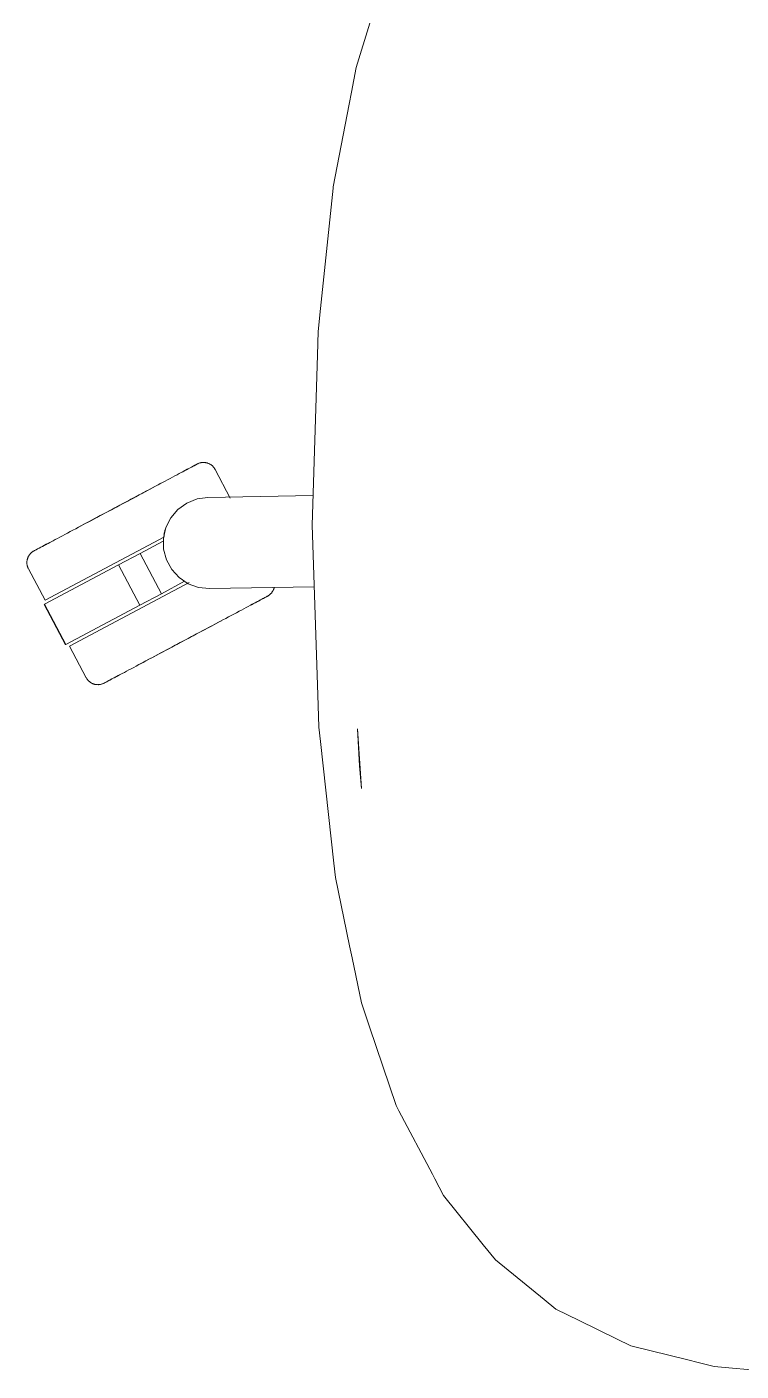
# Model space of a CAD drawing. Header units: millimetres. Extents: x 79795 to 317870, y -36033 to 97293.
# Drawn here: x 202034.1 to 202253.7, y 33270.6 to 33683.6 of the extents above; entities that cross this region are included whole.
import ezdxf

# ---------------------------------------------------------------- set-up
doc = ezdxf.new("R2010")
doc.units = ezdxf.units.MM
doc.header["$MEASUREMENT"] = 0
doc.layers.add('G-IMPT', color=8, linetype='CONTINUOUS', lineweight=9)
doc.layers.add('I-FURN', color=8, linetype='CONTINUOUS', lineweight=9)

msp = doc.modelspace()

# ---------------------------------------------------------------- linework, layer by layer
at = {"layer": 'G-IMPT'}
for p, q in [((202139.5, 33684.76), (202135.31, 33671.15)), ((202135.31, 33671.15), (202133.85, 33663.55)), ((202133.15, 33659.88), (202133.85, 33663.55)), ((202133.15, 33659.88), (202128.28, 33634.51)), ((202128.19, 33634.04), (202128.28, 33634.51)), ((202128.19, 33634.04), (202124.37, 33597.05)), ((202124.37, 33597.05), (202123.64, 33589.98)), ((202123.41, 33582.73), (202123.64, 33589.98)), ((202121.8, 33530.56), (202123.41, 33582.73)), ((202123.5, 33478.38), (202121.8, 33530.56)), ((202123.5, 33478.38), (202123.82, 33468.44)), ((202124.31, 33464.07), (202123.82, 33468.44)), ((202135.7, 33467.9), (202136.34, 33456.57)), ((202135.7, 33467.9), (202136.95, 33449.62)), ((202124.31, 33464.07), (202128.43, 33426.62)), ((202136.95, 33449.62), (202136.34, 33456.57)), ((202128.92, 33422.2), (202128.43, 33426.62)), ((202133.27, 33401.26), (202128.92, 33422.2)), ((202133.27, 33401.26), (202134.03, 33397.58)), ((202134.03, 33397.58), (202136.9, 33383.76)), ((202139.42, 33376.32), (202136.9, 33383.76)), ((202139.42, 33376.32), (202147.57, 33352.23)), ((202148.45, 33350.57), (202147.57, 33352.23)), ((202158.74, 33331.06), (202148.45, 33350.57)), ((202158.74, 33331.06), (202159.47, 33329.69)), ((202162.18, 33324.56), (202159.47, 33329.69)), ((202162.18, 33324.56), (202174.38, 33309.42)), ((202178.15, 33304.76), (202174.38, 33309.42)), ((202193.09, 33292.59), (202178.15, 33304.76)), ((202193.09, 33292.59), (202196.75, 33289.62)), ((202196.75, 33289.62), (202203.91, 33286.09)), ((202215.38, 33280.45), (202203.91, 33286.09)), ((202215.38, 33280.45), (202219.74, 33278.3)), ((202219.74, 33278.3), (202237.68, 33273.89)), ((202237.68, 33273.89), (202240.06, 33273.31)), ((202245.35, 33272.01), (202240.06, 33273.31)), ((202261.22, 33270.57), (202245.35, 33272.01))]:
    msp.add_line(p, q, dxfattribs=at)
at = {"layer": 'I-FURN'}
for p, q in [((202082.88, 33547.4), (202083.38, 33547.67)), ((202083.63, 33547.8), (202083.15, 33547.55)), ((202083.38, 33547.67), (202083.84, 33547.91)), ((202084.08, 33548.04), (202083.63, 33547.8)), ((202083.84, 33547.91), (202084.27, 33548.14)), ((202084.49, 33548.26), (202084.08, 33548.04)), ((202084.27, 33548.14), (202084.66, 33548.35)), ((202084.86, 33548.46), (202084.49, 33548.26)), ((202084.66, 33548.35), (202085.02, 33548.54)), ((202085.2, 33548.63), (202084.86, 33548.46)), ((202085.02, 33548.54), (202085.34, 33548.71)), ((202085.49, 33548.79), (202085.2, 33548.63)), ((202085.34, 33548.71), (202085.62, 33548.86)), ((202085.75, 33548.93), (202085.49, 33548.79)), ((202085.62, 33548.86), (202085.86, 33548.99)), ((202085.97, 33549.05), (202085.75, 33548.93)), ((202085.86, 33548.99), (202086.06, 33549.09)), ((202086.15, 33549.14), (202085.97, 33549.05)), ((202086.06, 33549.09), (202086.22, 33549.18)), ((202086.29, 33549.22), (202086.15, 33549.14)), ((202086.22, 33549.18), (202086.34, 33549.24)), ((202086.39, 33549.27), (202086.29, 33549.22)), ((202086.34, 33549.24), (202086.43, 33549.29)), ((202086.45, 33549.3), (202086.39, 33549.27)), ((202086.43, 33549.29), (202086.47, 33549.31)), ((202086.47, 33549.31), (202086.45, 33549.3)), ((202086.47, 33549.31), (202086.62, 33549.39)), ((202086.47, 33549.31), (202086.47, 33549.31)), ((202086.62, 33549.39), (202086.76, 33549.45)), ((202086.76, 33549.45), (202086.91, 33549.51)), ((202086.91, 33549.51), (202087.06, 33549.57)), ((202087.06, 33549.57), (202087.22, 33549.62)), ((202087.22, 33549.62), (202087.37, 33549.66)), ((202087.37, 33549.66), (202087.53, 33549.7)), ((202087.53, 33549.7), (202087.69, 33549.73)), ((202087.69, 33549.73), (202087.85, 33549.75)), ((202087.85, 33549.75), (202088.01, 33549.77)), ((202088.01, 33549.77), (202088.17, 33549.78)), ((202088.17, 33549.78), (202088.33, 33549.78)), ((202088.33, 33549.78), (202088.49, 33549.78)), ((202088.49, 33549.78), (202088.65, 33549.77)), ((202088.65, 33549.77), (202088.81, 33549.76)), ((202088.81, 33549.76), (202088.97, 33549.74)), ((202088.97, 33549.74), (202089.13, 33549.71)), ((202089.13, 33549.71), (202089.29, 33549.68)), ((202089.29, 33549.68), (202089.45, 33549.64)), ((202089.45, 33549.64), (202089.6, 33549.59)), ((202089.6, 33549.59), (202089.75, 33549.54)), ((202089.75, 33549.54), (202089.9, 33549.48)), ((202089.9, 33549.48), (202090.05, 33549.42)), ((202090.05, 33549.42), (202090.2, 33549.35)), ((202090.2, 33549.35), (202090.34, 33549.27)), ((202090.34, 33549.27), (202090.48, 33549.19)), ((202090.48, 33549.19), (202090.61, 33549.1)), ((202090.61, 33549.1), (202090.74, 33549.01)), ((202090.74, 33549.01), (202090.87, 33548.91)), ((202090.87, 33548.91), (202091, 33548.81)), ((202091, 33548.81), (202091.12, 33548.7)), ((202091.12, 33548.7), (202091.23, 33548.59)), ((202091.23, 33548.59), (202091.34, 33548.47)), ((202091.34, 33548.47), (202091.45, 33548.35)), ((202091.45, 33548.35), (202091.55, 33548.22)), ((202091.55, 33548.22), (202091.65, 33548.09)), ((202091.65, 33548.09), (202091.74, 33547.96)), ((202091.74, 33547.96), (202091.82, 33547.83)), ((202091.82, 33547.83), (202091.9, 33547.69)), ((202091.9, 33547.69), (202091.92, 33547.65)), ((202096.62, 33538.81), (202091.92, 33547.65)), ((202075.75, 33543.61), (202074.92, 33543.17)), ((202076.56, 33544.04), (202075.75, 33543.61)), ((202077.35, 33544.46), (202076.56, 33544.04)), ((202078.11, 33544.87), (202077.35, 33544.46)), ((202078.85, 33545.26), (202078.11, 33544.87)), ((202079.56, 33545.64), (202078.85, 33545.26)), ((202080.23, 33546), (202079.56, 33545.64)), ((202080.88, 33546.34), (202080.23, 33546)), ((202081.5, 33546.67), (202080.88, 33546.34)), ((202082.08, 33546.98), (202081.5, 33546.67)), ((202081.77, 33546.81), (202082.34, 33547.12)), ((202082.63, 33547.27), (202082.08, 33546.98)), ((202082.34, 33547.12), (202082.88, 33547.4)), ((202083.15, 33547.55), (202082.63, 33547.27)), ((202067.05, 33538.98), (202068.02, 33539.5)), ((202068.54, 33539.78), (202067.57, 33539.26)), ((202068.02, 33539.5), (202068.98, 33540.01)), ((202069.5, 33540.29), (202068.54, 33539.78)), ((202068.98, 33540.01), (202069.94, 33540.52)), ((202070.44, 33540.79), (202069.5, 33540.29)), ((202069.94, 33540.52), (202070.87, 33541.02)), ((202071.37, 33541.29), (202070.44, 33540.79)), ((202070.87, 33541.02), (202071.8, 33541.51)), ((202072.29, 33541.77), (202071.37, 33541.29)), ((202071.8, 33541.51), (202072.7, 33541.99)), ((202073.18, 33542.25), (202072.29, 33541.77)), ((202072.7, 33541.99), (202073.59, 33542.46)), ((202074.06, 33542.71), (202073.18, 33542.25)), ((202073.59, 33542.46), (202074.46, 33542.92)), ((202074.92, 33543.17), (202074.06, 33542.71)), ((202074.46, 33542.92), (202075.3, 33543.37)), ((202089.74, 33539.02), (202122.08, 33539.59)), ((202059.06, 33534.74), (202060.06, 33535.27)), ((202060.6, 33535.56), (202059.6, 33535.02)), ((202060.06, 33535.27), (202061.06, 33535.8)), ((202061.61, 33536.09), (202060.6, 33535.56)), ((202061.06, 33535.8), (202062.07, 33536.34)), ((202062.61, 33536.63), (202061.61, 33536.09)), ((202062.07, 33536.34), (202063.07, 33536.87)), ((202063.61, 33537.16), (202062.61, 33536.63)), ((202063.07, 33536.87), (202064.08, 33537.4)), ((202064.61, 33537.69), (202063.61, 33537.16)), ((202064.08, 33537.4), (202065.07, 33537.93)), ((202065.61, 33538.22), (202064.61, 33537.69)), ((202065.07, 33537.93), (202066.06, 33538.46)), ((202066.6, 33538.74), (202065.61, 33538.22)), ((202066.06, 33538.46), (202067.05, 33538.98)), ((202067.57, 33539.26), (202066.6, 33538.74)), ((202078.33, 33532.78), (202080.52, 33535.34)), ((202080.52, 33535.34), (202083.26, 33537.31)), ((202083.26, 33537.31), (202086.39, 33538.56)), ((202086.39, 33538.56), (202089.74, 33539.02)), ((202051.3, 33530.61), (202052.23, 33531.1)), ((202052.73, 33531.37), (202051.8, 33530.88)), ((202052.23, 33531.1), (202053.17, 33531.61)), ((202053.69, 33531.88), (202052.73, 33531.37)), ((202053.17, 33531.61), (202054.13, 33532.12)), ((202054.65, 33532.39), (202053.69, 33531.88)), ((202054.13, 33532.12), (202055.1, 33532.63)), ((202055.62, 33532.91), (202054.65, 33532.39)), ((202055.1, 33532.63), (202056.08, 33533.15)), ((202056.61, 33533.43), (202055.62, 33532.91)), ((202056.08, 33533.15), (202057.06, 33533.68)), ((202057.6, 33533.96), (202056.61, 33533.43)), ((202057.06, 33533.68), (202058.06, 33534.2)), ((202058.6, 33534.49), (202057.6, 33533.96)), ((202058.06, 33534.2), (202059.06, 33534.74)), ((202059.6, 33535.02), (202058.6, 33534.49)), ((202076.81, 33529.77), (202078.33, 33532.78)), ((202039.68, 33507.45), (202076.4, 33526.97)), ((202044.97, 33527.24), (202044.22, 33526.84)), ((202045.74, 33527.66), (202044.97, 33527.24)), ((202046.54, 33528.08), (202045.74, 33527.66)), ((202047.37, 33528.52), (202046.54, 33528.08)), ((202048.21, 33528.97), (202047.37, 33528.52)), ((202049.08, 33529.43), (202048.21, 33528.97)), ((202049.97, 33529.9), (202049.08, 33529.43)), ((202050.87, 33530.39), (202049.97, 33529.9)), ((202050.38, 33530.12), (202051.3, 33530.61)), ((202051.8, 33530.88), (202050.87, 33530.39)), ((202076.06, 33526.48), (202076.81, 33529.77)), ((202036.52, 33522.75), (202036.7, 33522.85)), ((202036.81, 33522.91), (202036.61, 33522.8)), ((202036.7, 33522.85), (202036.92, 33522.96)), ((202037.05, 33523.04), (202036.81, 33522.91)), ((202036.92, 33522.96), (202037.18, 33523.1)), ((202037.33, 33523.19), (202037.05, 33523.04)), ((202037.18, 33523.1), (202037.47, 33523.26)), ((202037.65, 33523.35), (202037.33, 33523.19)), ((202037.47, 33523.26), (202037.81, 33523.44)), ((202038.01, 33523.54), (202037.65, 33523.35)), ((202037.81, 33523.44), (202038.18, 33523.64)), ((202038.4, 33523.75), (202038.01, 33523.54)), ((202038.18, 33523.64), (202038.59, 33523.85)), ((202038.83, 33523.98), (202038.4, 33523.75)), ((202038.59, 33523.85), (202039.04, 33524.09)), ((202039.29, 33524.23), (202038.83, 33523.98)), ((202039.04, 33524.09), (202039.52, 33524.35)), ((202039.8, 33524.49), (202039.29, 33524.23)), ((202039.52, 33524.35), (202040.04, 33524.62)), ((202040.33, 33524.78), (202039.8, 33524.49)), ((202040.04, 33524.62), (202040.59, 33524.92)), ((202040.9, 33525.08), (202040.33, 33524.78)), ((202040.59, 33524.92), (202041.17, 33525.23)), ((202041.5, 33525.4), (202040.9, 33525.08)), ((202042.14, 33525.74), (202041.5, 33525.4)), ((202042.8, 33526.09), (202042.14, 33525.74)), ((202043.49, 33526.46), (202042.8, 33526.09)), ((202044.22, 33526.84), (202043.49, 33526.46)), ((202068.85, 33521.82), (202075.99, 33525.62)), ((202076.12, 33523.1), (202076.06, 33526.48)), ((202076.98, 33519.84), (202076.12, 33523.1)), ((202034.06, 33519.15), (202034.07, 33519.31)), ((202034.06, 33518.99), (202034.06, 33519.15)), ((202034.07, 33518.83), (202034.06, 33518.99)), ((202034.07, 33519.31), (202034.09, 33519.47)), ((202034.08, 33518.67), (202034.07, 33518.83)), ((202034.09, 33519.47), (202034.11, 33519.63)), ((202034.11, 33519.63), (202034.13, 33519.79)), ((202034.13, 33519.79), (202034.17, 33519.95)), ((202034.17, 33519.95), (202034.21, 33520.1)), ((202034.21, 33520.1), (202034.25, 33520.26)), ((202034.25, 33520.26), (202034.31, 33520.41)), ((202034.31, 33520.41), (202034.36, 33520.56)), ((202034.36, 33520.56), (202034.43, 33520.71)), ((202034.43, 33520.71), (202034.5, 33520.85)), ((202034.5, 33520.85), (202034.58, 33521)), ((202034.58, 33521), (202034.66, 33521.13)), ((202034.66, 33521.13), (202034.74, 33521.27)), ((202034.74, 33521.27), (202034.84, 33521.4)), ((202034.84, 33521.4), (202034.93, 33521.53)), ((202034.93, 33521.53), (202035.04, 33521.65)), ((202035.04, 33521.65), (202035.15, 33521.77)), ((202035.15, 33521.77), (202035.26, 33521.89)), ((202035.26, 33521.89), (202035.37, 33522)), ((202035.37, 33522), (202035.5, 33522.11)), ((202035.5, 33522.11), (202035.62, 33522.21)), ((202035.62, 33522.21), (202035.75, 33522.3)), ((202035.75, 33522.3), (202035.88, 33522.4)), ((202035.88, 33522.4), (202036.02, 33522.48)), ((202036.02, 33522.48), (202036.16, 33522.56)), ((202036.16, 33522.56), (202036.2, 33522.58)), ((202036.25, 33522.61), (202036.2, 33522.58)), ((202036.2, 33522.58), (202036.22, 33522.59)), ((202036.2, 33522.58), (202036.2, 33522.58)), ((202036.22, 33522.59), (202036.28, 33522.62)), ((202036.33, 33522.65), (202036.25, 33522.61)), ((202036.28, 33522.62), (202036.38, 33522.68)), ((202036.45, 33522.72), (202036.33, 33522.65)), ((202036.38, 33522.68), (202036.52, 33522.75)), ((202036.61, 33522.8), (202036.45, 33522.72)), ((202062.21, 33518.29), (202068.85, 33521.82)), ((202075.42, 33509.46), (202068.85, 33521.82)), ((202078.6, 33516.88), (202076.98, 33519.84)), ((202034.09, 33518.51), (202034.08, 33518.67)), ((202034.12, 33518.35), (202034.09, 33518.51)), ((202034.15, 33518.19), (202034.12, 33518.35)), ((202034.18, 33518.03), (202034.15, 33518.19)), ((202034.23, 33517.88), (202034.18, 33518.03)), ((202034.28, 33517.72), (202034.23, 33517.88)), ((202034.33, 33517.57), (202034.28, 33517.72)), ((202034.39, 33517.42), (202034.33, 33517.57)), ((202034.46, 33517.28), (202034.39, 33517.42)), ((202034.53, 33517.13), (202034.46, 33517.28)), ((202034.53, 33517.13), (202039.68, 33507.45)), ((202039.5, 33506.21), (202062.21, 33518.29)), ((202068.78, 33505.93), (202062.21, 33518.29)), ((202080.88, 33514.4), (202078.6, 33516.88)), ((202047.19, 33493.32), (202083.94, 33512.86)), ((202082.56, 33513.26), (202075.42, 33509.46)), ((202083.69, 33512.53), (202080.88, 33514.4)), ((202086.87, 33511.39), (202083.69, 33512.53)), ((202090.22, 33511.04), (202086.87, 33511.39)), ((202122.41, 33511.6), (202090.22, 33511.04)), ((202109.84, 33510.57), (202109.77, 33510.43)), ((202109.9, 33510.72), (202109.84, 33510.57)), ((202109.96, 33510.87), (202109.9, 33510.72)), ((202110.01, 33511.02), (202109.96, 33510.87)), ((202110.06, 33511.18), (202110.01, 33511.02)), ((202110.1, 33511.33), (202110.06, 33511.18)), ((202075.42, 33509.46), (202068.78, 33505.93)), ((202103.68, 33506.36), (202103.09, 33506.05)), ((202103.37, 33506.2), (202103.94, 33506.5)), ((202104.23, 33506.66), (202103.68, 33506.36)), ((202103.94, 33506.5), (202104.47, 33506.78)), ((202104.75, 33506.93), (202104.23, 33506.66)), ((202104.47, 33506.78), (202104.97, 33507.05)), ((202105.23, 33507.19), (202104.75, 33506.93)), ((202104.97, 33507.05), (202105.44, 33507.3)), ((202105.67, 33507.42), (202105.23, 33507.19)), ((202105.44, 33507.3), (202105.87, 33507.53)), ((202106.08, 33507.64), (202105.67, 33507.42)), ((202105.87, 33507.53), (202106.26, 33507.74)), ((202106.46, 33507.84), (202106.08, 33507.64)), ((202106.26, 33507.74), (202106.62, 33507.93)), ((202106.79, 33508.02), (202106.46, 33507.84)), ((202106.62, 33507.93), (202106.93, 33508.09)), ((202107.09, 33508.18), (202106.79, 33508.02)), ((202106.93, 33508.09), (202107.21, 33508.24)), ((202107.35, 33508.31), (202107.09, 33508.18)), ((202107.21, 33508.24), (202107.45, 33508.37)), ((202107.57, 33508.43), (202107.35, 33508.31)), ((202107.45, 33508.37), (202107.66, 33508.48)), ((202107.75, 33508.53), (202107.57, 33508.43)), ((202107.66, 33508.48), (202107.82, 33508.56)), ((202107.89, 33508.6), (202107.75, 33508.53)), ((202107.82, 33508.56), (202107.94, 33508.63)), ((202107.99, 33508.65), (202107.89, 33508.6)), ((202107.94, 33508.63), (202108.02, 33508.67)), ((202108.05, 33508.69), (202107.99, 33508.65)), ((202108.02, 33508.67), (202108.06, 33508.69)), ((202108.07, 33508.7), (202108.05, 33508.69)), ((202108.06, 33508.69), (202108.07, 33508.7)), ((202108.11, 33508.72), (202108.07, 33508.7)), ((202108.25, 33508.8), (202108.11, 33508.72)), ((202108.38, 33508.88), (202108.25, 33508.8)), ((202108.52, 33508.97), (202108.38, 33508.88)), ((202108.65, 33509.07), (202108.52, 33508.97)), ((202108.77, 33509.17), (202108.65, 33509.07)), ((202108.89, 33509.28), (202108.77, 33509.17)), ((202109.01, 33509.39), (202108.89, 33509.28)), ((202109.12, 33509.51), (202109.01, 33509.39)), ((202109.23, 33509.63), (202109.12, 33509.51)), ((202109.33, 33509.75), (202109.23, 33509.63)), ((202109.43, 33509.88), (202109.33, 33509.75)), ((202109.52, 33510.01), (202109.43, 33509.88)), ((202109.61, 33510.15), (202109.52, 33510.01)), ((202109.69, 33510.28), (202109.61, 33510.15)), ((202109.77, 33510.43), (202109.69, 33510.28)), ((202039.33, 33506.12), (202045.9, 33493.76)), ((202046.07, 33493.85), (202039.5, 33506.21)), ((202068.78, 33505.93), (202046.07, 33493.85)), ((202095.19, 33501.85), (202096.05, 33502.31)), ((202096.05, 33502.31), (202096.9, 33502.76)), ((202096.9, 33502.76), (202097.72, 33503.2)), ((202097.72, 33503.2), (202098.53, 33503.62)), ((202098.53, 33503.62), (202099.3, 33504.04)), ((202099.3, 33504.04), (202100.05, 33504.43)), ((202100.05, 33504.43), (202100.77, 33504.82)), ((202100.77, 33504.82), (202101.47, 33505.19)), ((202101.47, 33505.19), (202102.13, 33505.54)), ((202102.13, 33505.54), (202102.77, 33505.88)), ((202102.77, 33505.88), (202103.37, 33506.2)), ((202088.19, 33498.13), (202087.2, 33497.6)), ((202087.66, 33497.85), (202088.64, 33498.37)), ((202089.17, 33498.65), (202088.19, 33498.13)), ((202088.64, 33498.37), (202089.62, 33498.89)), ((202090.14, 33499.16), (202089.17, 33498.65)), ((202089.62, 33498.89), (202090.58, 33499.4)), ((202091.1, 33499.67), (202090.14, 33499.16)), ((202090.58, 33499.4), (202091.53, 33499.91)), ((202092.04, 33500.18), (202091.1, 33499.67)), ((202091.53, 33499.91), (202092.47, 33500.4)), ((202092.97, 33500.67), (202092.04, 33500.18)), ((202092.47, 33500.4), (202093.39, 33500.89)), ((202093.88, 33501.16), (202092.97, 33500.67)), ((202093.39, 33500.89), (202094.3, 33501.38)), ((202094.3, 33501.38), (202095.19, 33501.85)), ((202079.65, 33493.59), (202080.65, 33494.12)), ((202081.19, 33494.41), (202080.19, 33493.88)), ((202080.65, 33494.12), (202081.66, 33494.65)), ((202082.2, 33494.94), (202081.19, 33494.41)), ((202081.66, 33494.65), (202082.66, 33495.19)), ((202083.2, 33495.48), (202082.2, 33494.94)), ((202082.66, 33495.19), (202083.67, 33495.72)), ((202084.21, 33496.01), (202083.2, 33495.48)), ((202083.67, 33495.72), (202084.67, 33496.26)), ((202085.21, 33496.54), (202084.21, 33496.01)), ((202084.67, 33496.26), (202085.67, 33496.79)), ((202086.21, 33497.08), (202085.21, 33496.54)), ((202085.67, 33496.79), (202086.67, 33497.32)), ((202087.2, 33497.6), (202086.21, 33497.08)), ((202086.67, 33497.32), (202087.66, 33497.85)), ((202047.19, 33493.32), (202052.34, 33483.63)), ((202071.98, 33489.51), (202072.89, 33489.99)), ((202073.39, 33490.26), (202072.47, 33489.77)), ((202072.89, 33489.99), (202073.82, 33490.49)), ((202074.33, 33490.76), (202073.39, 33490.26)), ((202073.82, 33490.49), (202074.77, 33490.99)), ((202075.28, 33491.26), (202074.33, 33490.76)), ((202074.77, 33490.99), (202075.72, 33491.5)), ((202076.25, 33491.78), (202075.28, 33491.26)), ((202075.72, 33491.5), (202076.69, 33492.01)), ((202077.22, 33492.3), (202076.25, 33491.78)), ((202076.69, 33492.01), (202077.67, 33492.54)), ((202078.2, 33492.82), (202077.22, 33492.3)), ((202077.67, 33492.54), (202078.66, 33493.06)), ((202079.19, 33493.35), (202078.2, 33492.82)), ((202078.66, 33493.06), (202079.65, 33493.59)), ((202080.19, 33493.88), (202079.19, 33493.35)), ((202064.71, 33485.64), (202065.42, 33486.02)), ((202065.42, 33486.02), (202066.15, 33486.41)), ((202066.15, 33486.41), (202066.92, 33486.82)), ((202066.92, 33486.82), (202067.7, 33487.23)), ((202067.7, 33487.23), (202068.51, 33487.67)), ((202068.51, 33487.67), (202069.35, 33488.11)), ((202069.81, 33488.35), (202068.96, 33487.9)), ((202069.35, 33488.11), (202070.21, 33488.57)), ((202070.68, 33488.82), (202069.81, 33488.35)), ((202070.21, 33488.57), (202071.08, 33489.03)), ((202071.56, 33489.29), (202070.68, 33488.82)), ((202071.08, 33489.03), (202071.98, 33489.51)), ((202072.47, 33489.77), (202071.56, 33489.29)), ((202052.36, 33483.59), (202052.34, 33483.63)), ((202052.44, 33483.45), (202052.36, 33483.59)), ((202052.53, 33483.32), (202052.44, 33483.45)), ((202052.62, 33483.18), (202052.53, 33483.32)), ((202052.72, 33483.06), (202052.62, 33483.18)), ((202052.82, 33482.93), (202052.72, 33483.06)), ((202052.92, 33482.81), (202052.82, 33482.93)), ((202053.04, 33482.69), (202052.92, 33482.81)), ((202053.15, 33482.58), (202053.04, 33482.69)), ((202053.27, 33482.47), (202053.15, 33482.58)), ((202053.4, 33482.37), (202053.27, 33482.47)), ((202053.52, 33482.27), (202053.4, 33482.37)), ((202053.66, 33482.18), (202053.52, 33482.27)), ((202053.79, 33482.09), (202053.66, 33482.18)), ((202053.93, 33482.01), (202053.79, 33482.09)), ((202054.07, 33481.93), (202053.93, 33482.01)), ((202054.22, 33481.86), (202054.07, 33481.93)), ((202054.36, 33481.8), (202054.22, 33481.86)), ((202054.52, 33481.74), (202054.36, 33481.8)), ((202054.67, 33481.69), (202054.52, 33481.74)), ((202054.82, 33481.64), (202054.67, 33481.69)), ((202054.98, 33481.6), (202054.82, 33481.64)), ((202055.14, 33481.57), (202054.98, 33481.6)), ((202055.29, 33481.54), (202055.14, 33481.57)), ((202055.45, 33481.52), (202055.29, 33481.54)), ((202055.61, 33481.5), (202055.45, 33481.52)), ((202056.42, 33481.53), (202056.26, 33481.51)), ((202056.58, 33481.55), (202056.42, 33481.53)), ((202056.74, 33481.58), (202056.58, 33481.55)), ((202056.89, 33481.62), (202056.74, 33481.58)), ((202057.05, 33481.66), (202056.89, 33481.62)), ((202057.2, 33481.71), (202057.05, 33481.66)), ((202057.35, 33481.77), (202057.2, 33481.71)), ((202057.5, 33481.83), (202057.35, 33481.77)), ((202057.65, 33481.89), (202057.5, 33481.83)), ((202057.79, 33481.97), (202057.65, 33481.89)), ((202057.79, 33481.97), (202057.81, 33481.98)), ((202057.8, 33481.97), (202057.79, 33481.97)), ((202057.84, 33481.99), (202057.8, 33481.97)), ((202057.81, 33481.98), (202057.87, 33482.01)), ((202057.92, 33482.04), (202057.84, 33481.99)), ((202057.87, 33482.01), (202057.97, 33482.06)), ((202058.05, 33482.1), (202057.92, 33482.04)), ((202057.97, 33482.06), (202058.12, 33482.14)), ((202058.21, 33482.19), (202058.05, 33482.1)), ((202058.12, 33482.14), (202058.3, 33482.23)), ((202058.41, 33482.29), (202058.21, 33482.19)), ((202058.3, 33482.23), (202058.51, 33482.35)), ((202058.65, 33482.42), (202058.41, 33482.29)), ((202058.51, 33482.35), (202058.77, 33482.49)), ((202058.93, 33482.57), (202058.65, 33482.42)), ((202058.77, 33482.49), (202059.07, 33482.64)), ((202059.25, 33482.74), (202058.93, 33482.57)), ((202059.07, 33482.64), (202059.41, 33482.82)), ((202059.6, 33482.93), (202059.25, 33482.74)), ((202059.41, 33482.82), (202059.78, 33483.02)), ((202060, 33483.14), (202059.6, 33482.93)), ((202059.78, 33483.02), (202060.19, 33483.24)), ((202060.42, 33483.37), (202060, 33483.14)), ((202060.19, 33483.24), (202060.63, 33483.48)), ((202060.89, 33483.61), (202060.42, 33483.37)), ((202060.63, 33483.48), (202061.12, 33483.73)), ((202061.39, 33483.88), (202060.89, 33483.61)), ((202061.12, 33483.73), (202061.63, 33484.01)), ((202061.93, 33484.16), (202061.39, 33483.88)), ((202061.63, 33484.01), (202062.18, 33484.3)), ((202062.5, 33484.47), (202061.93, 33484.16)), ((202062.18, 33484.3), (202062.77, 33484.61)), ((202062.77, 33484.61), (202063.39, 33484.94)), ((202063.39, 33484.94), (202064.03, 33485.28)), ((202064.03, 33485.28), (202064.71, 33485.64)), ((202055.78, 33481.5), (202055.61, 33481.5)), ((202055.94, 33481.49), (202055.78, 33481.5)), ((202056.1, 33481.5), (202055.94, 33481.49)), ((202056.26, 33481.51), (202056.1, 33481.5))]:
    msp.add_line(p, q, dxfattribs=at)
msp.add_arc((202089.79, 33525.03), 13.81, 162.664, 167.6527, dxfattribs=at)
msp.add_open_spline([(202076.18, 33527.39), (202076.26, 33527.82), (202076.36, 33528.25), (202076.48, 33528.67)], degree=3, dxfattribs=at)

doc.saveas('drawing.dxf')
